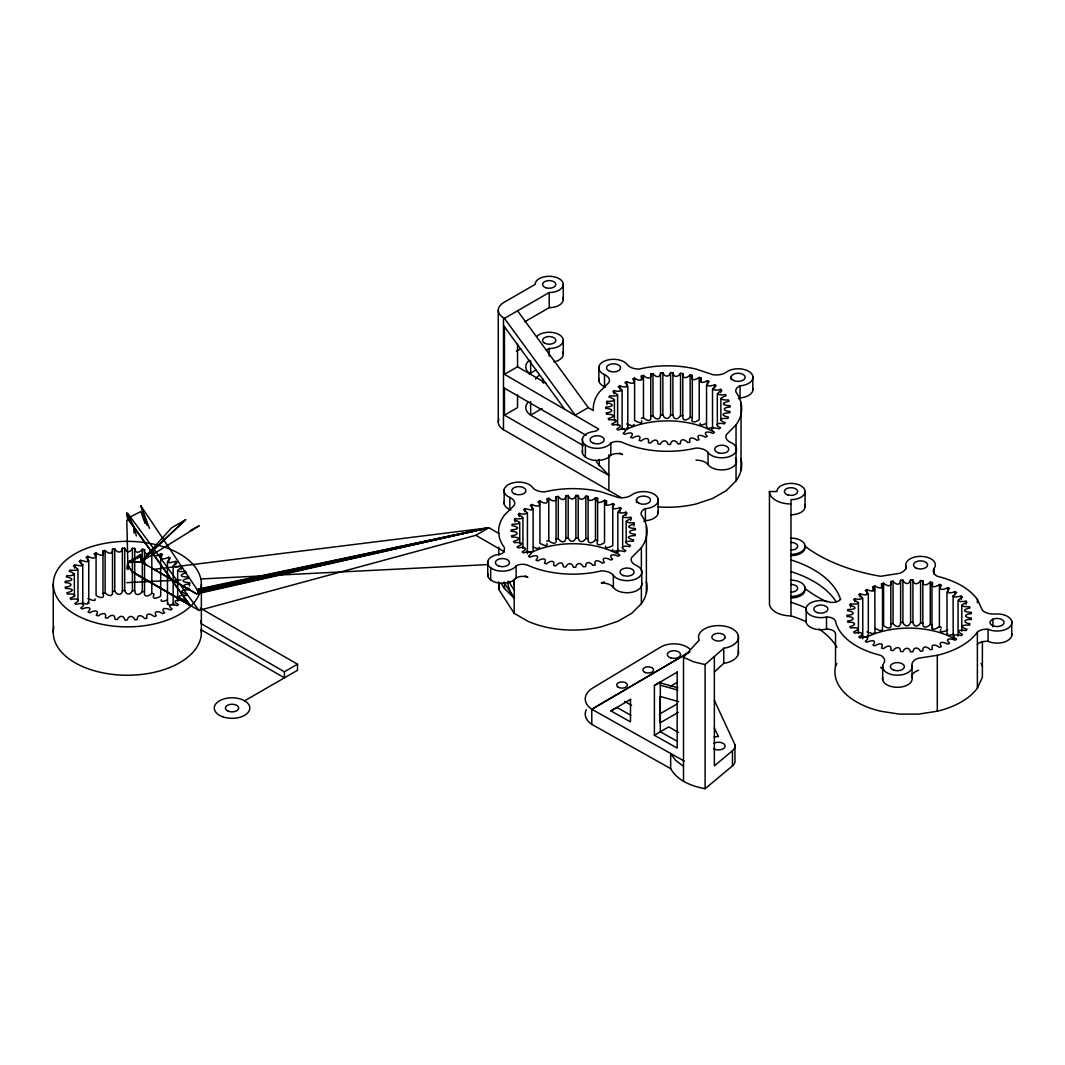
<?xml version="1.0" encoding="UTF-8"?>
<svg xmlns="http://www.w3.org/2000/svg" width="1065" height="1065" viewBox="0 0 1065 1065"><rect width="100%" height="100%" fill="white"/><g stroke="black" fill="none" stroke-linecap="round" stroke-linejoin="round"><path stroke-width="1.5" d="M621.215 497.648L503.479 429.701L503.479 317.809A19.077 11.009 0 0 1 503.479 302.686L535.123 284.422A14.071 8.121 0 0 1 549.194 276.288A14.071 8.121 0 0 1 563.265 284.422L563.265 299.531M503.479 373.762L504.464 374.334L517.537 366.773L517.55 343.902M714.442 700.53L734.943 744.688L734.943 759.811A14.803 8.547 0 0 1 732.467 765.868L705.097 788.712C691.877 786.25 677.58 780.965 670.67 768.611L670.67 753.488L591.794 709.263A27.637 15.962 0 0 1 592.912 687.91L660.846 646.974A18.518 10.69 0 0 1 689.974 649.184M683.504 781.417L683.504 657.318L699.279 640.052L698.68 638.654A19.995 11.542 0 0 1 714.176 625.874A19.995 11.542 0 0 1 737.579 633.675A19.995 11.542 0 0 1 726.157 647.813L723.774 648.212L705.097 664.573L705.097 788.712M732.467 765.868L732.467 750.745L734.451 748.362A14.803 8.547 0 0 0 734.943 744.688M174.154 603.948L169.388 605.133L167.471 604.081L167.485 561.601L170.387 558.127L168.683 557.235C165.062 559.338 157.94 560.19 162.612 554.479L160.682 553.747C157.434 556.21 150.99 557.674 153.919 551.59L151.816 551.044C148.9 554.066 143.349 555.557 144.534 549.553L142.311 549.207C139.835 552.975 135.055 553.946 134.709 548.408L132.419 548.275C130.662 552.881 126.216 553.001 124.698 548.182L122.395 548.262C121.73 553.64 117.07 552.855 114.754 548.888L112.504 549.181C113.276 555.105 107.951 553.694 105.129 550.512L102.986 551.004C105.475 557.101 99.245 555.571 96.076 553.001L94.106 553.68C98.353 559.524 91.35 558.473 87.836 556.289L86.079 557.155L88.741 560.696L88.728 603.163L86.744 604.161L82.072 602.883M167.471 604.081L168.363 603.163M88.741 560.696L86.997 561.841L80.621 560.31L79.129 561.322L82.764 564.703L82.764 603.775M533.126 508.99L531.222 510.042L524.978 508.644L523.567 509.696C530.863 513.743 524.193 515.047 519.307 513.41L518.189 514.581C526.789 518.562 520.772 519.307 515.021 518.642L514.249 519.906C523.141 522.702 518.961 524.406 512.252 524.206L511.839 525.511C520.479 527.175 518.762 529.478 511.054 529.957L511.014 531.289C518.562 531.329 519.44 535.043 511.48 535.735L511.799 537.053C518.775 537 522.382 538.89 513.503 541.406L514.182 542.671C520.173 542.112 525.79 543.123 517.071 546.811L518.096 547.996C523.195 546.438 529.611 548.022 522.09 551.816L523.434 552.895C527.774 551.084 534.936 551.524 528.44 556.289L530.077 557.235C533.818 555.198 541.033 554.572 535.961 560.123L537.825 560.909C541.153 558.553 547.823 557.195 544.441 563.212L546.505 563.811C549.513 560.949 555.278 559.405 553.667 565.475L555.863 565.861C558.473 562.307 563.412 561.149 563.398 566.846L565.688 567.033C567.658 562.639 572.131 562.293 573.396 567.299L575.699 567.272C576.684 562.067 581.224 562.639 583.38 566.833L585.657 566.593C585.271 560.762 590.396 562.067 593.112 565.435L595.282 564.982C593.245 558.885 599.249 560.443 602.324 563.159L604.348 562.52C600.527 556.569 607.37 557.794 610.791 560.057L612.601 559.231C607.157 553.84 614.412 554.226 618.286 556.21L619.843 555.238C613.267 550.658 620.016 549.979 624.609 551.723L625.887 550.605C618.179 547.077 624.303 545.227 629.615 546.704L630.56 545.493C621.734 542.098 626.926 540.834 633.143 541.286L633.742 540.008C624.902 537.785 627.924 535.722 635.139 535.615L635.366 534.297C627.525 533.831 627.817 530.09 635.525 529.837L635.392 528.506C627.924 528.227 625.541 526.03 634.301 524.087L633.795 522.795C627.325 523.128 622.626 521.637 631.492 518.535L630.64 517.297C625.102 518.056 618.752 517.577 627.178 513.317L625.994 512.172C621.294 513.876 614.425 512.851 621.481 508.551L619.976 507.539C615.969 509.469 608.701 509.589 614.518 504.384L612.761 503.519C609.247 505.702 602.257 506.754 606.504 500.923L604.521 500.231C601.366 502.813 595.122 504.331 597.611 498.234L595.481 497.741C592.646 500.923 587.321 502.347 588.106 496.41L585.856 496.117C583.527 500.097 578.881 500.883 578.202 495.491L575.899 495.411C574.381 500.231 569.935 500.111 568.178 495.505L565.888 495.638C565.542 501.189 560.762 500.204 558.286 496.436L556.063 496.783C557.101 502.72 551.763 501.335 548.781 498.287L546.691 498.833C549.447 504.85 543.23 503.465 539.915 500.976L537.998 501.721C542.657 507.419 535.535 506.581 531.914 504.464L530.224 505.369L533.126 508.844L533.126 551.311L531.222 552.362L526.443 551.191M641.37 375.998C644.298 382.082 637.855 380.618 634.607 378.155L632.677 378.887C637.349 384.598 630.227 383.746 626.606 381.643L624.902 382.535C631.079 387.54 623.837 387.687 619.67 385.823L618.246 386.861C625.541 390.922 618.885 392.226 613.986 390.589L612.881 391.747C621.467 395.727 615.464 396.486 609.712 395.821L608.927 397.072C617.833 399.868 613.653 401.585 606.93 401.385L606.518 402.69C615.157 404.341 613.44 406.657 605.745 407.123L605.692 408.454C613.24 408.507 614.119 412.222 606.158 412.914L606.491 414.232C613.453 414.165 617.074 416.069 608.182 418.572L608.874 419.85C614.851 419.277 620.482 420.302 611.749 423.99L612.788 425.175C617.873 423.617 624.29 425.201 616.781 428.995L618.126 430.074C622.546 428.263 629.415 428.663 623.131 433.468L624.756 434.413C628.496 432.363 635.712 431.738 630.64 437.302L632.517 438.074C635.925 435.718 642.355 434.36 639.12 440.378L641.183 440.977C644.192 438.128 649.97 436.57 648.359 442.641L650.555 443.04C653.164 439.472 658.103 438.327 658.09 444.025L660.367 444.212C662.337 439.805 666.823 439.459 668.088 444.478L670.391 444.451C671.363 439.246 675.916 439.818 678.072 443.998L680.335 443.759C679.949 437.941 685.075 439.233 687.804 442.601L689.974 442.161C687.923 436.064 693.927 437.622 697.016 440.324L699.039 439.685C695.418 433.761 701.981 434.959 705.483 437.222L707.293 436.41C701.835 431.019 709.104 431.392 712.964 433.388L714.535 432.403C707.746 427.864 714.788 427.132 719.301 428.889L720.566 427.784C712.871 424.256 718.995 422.392 724.293 423.883L725.238 422.659C716.425 419.277 721.604 418.012 727.834 418.465L728.433 417.174C719.594 414.964 722.602 412.887 729.818 412.794L730.058 411.463C722.216 411.01 722.509 407.256 730.204 407.003L730.071 405.685C722.602 405.406 720.233 403.196 728.993 401.265L728.473 399.961C722.083 400.254 717.331 398.749 726.184 395.714L725.318 394.476C719.754 395.861 714.229 393.784 721.87 390.482L720.672 389.351C715.986 391.041 709.104 390.03 716.159 385.73L714.668 384.718C710.661 386.648 703.379 386.755 709.21 381.563L707.453 380.698C703.859 382.881 697.136 383.919 701.183 378.088L699.212 377.396C696.044 379.979 689.814 381.51 692.303 375.413L690.16 374.907C687.338 378.102 682.013 379.513 682.785 373.589L680.535 373.296C678.139 377.17 673.573 378.075 672.894 372.67L670.591 372.59C669.073 377.396 664.627 377.29 662.869 372.683L660.58 372.817C660.233 378.355 655.454 377.383 652.978 373.615L650.755 373.961C651.94 379.965 646.388 378.474 643.473 375.452L641.37 375.998L641.37 379.26M132.38 572.012L129.903 568.058L127.787 569.362L128.066 563.744M196.666 593.911L153.959 569.362L488.928 527.747L196.666 593.911L140.873 561.801L141.152 556.196L127.787 561.801L126.802 520.492L127.787 519.068L126.802 512.837L127.787 518.216L189.716 605.04L198.929 610.418L475.855 535.296L488.928 527.747L498.713 533.405M102.986 551.004L102.986 593.325C105.315 599.369 99.311 597.931 96.076 595.322L96.076 553.001M490.685 579.919L490.685 567.831A14.817 8.547 0 0 1 500.51 554.146A9.492 5.471 0 0 0 504.025 551.91L504.53 547.783L502.733 545.147A70.676 40.803 0 0 1 499.259 536.986L498.593 531.382A70.676 40.803 0 0 1 504.53 515.021L514.195 505.356A12.567 7.255 0 0 0 509.829 497.462A14.817 8.547 0 0 1 509.829 483.896A14.817 8.547 0 0 1 532.527 487.411A12.567 7.255 0 0 0 544.601 491.884A74.057 42.76 0 0 1 601.286 491.884L618.033 497.462A12.567 7.255 0 0 0 631.705 494.945A14.817 8.547 0 0 1 656.28 495.877A14.817 8.547 0 0 1 645.39 508.631A10.543 6.084 0 0 0 641.37 515.021A74.057 42.76 0 0 1 641.37 547.756L641.37 570.787M153.906 594.789C151.004 600.42 158.259 597.918 160.682 596.081L160.682 553.747M82.764 564.703L81.086 565.888L74.617 564.943L73.418 566.074C81.845 570.334 75.495 570.827 69.971 570.068L69.105 571.306C77.119 573.556 73.232 576.498 66.815 575.553L66.296 576.857C75.056 578.788 72.686 580.997 65.218 581.277L65.072 582.595C72.779 582.848 73.072 586.602 65.231 587.055L65.471 588.386C72.686 588.492 75.695 590.556 66.855 592.766L67.454 594.057C73.685 593.604 78.863 594.869 70.05 598.25L70.996 599.475C76.294 597.984 82.418 599.848 74.723 603.376L75.988 604.481C80.501 602.723 87.543 603.456 80.754 607.995L82.325 608.98C86.185 606.997 93.454 606.611 87.996 612.002L89.806 612.814C93.227 610.551 100.07 609.34 96.249 615.277L98.273 615.916C101.361 613.214 107.365 611.656 105.315 617.753L107.485 618.193C110.214 614.824 115.34 613.533 114.953 619.351L117.217 619.59C119.373 615.41 123.926 614.838 124.898 620.043L127.201 620.07C128.466 615.051 132.952 615.397 134.922 619.803L137.199 619.617C137.185 613.919 142.124 615.064 144.733 618.632L146.93 618.232C145.319 612.162 151.097 613.72 154.106 616.568L156.169 615.969C152.788 609.952 159.444 611.31 162.772 613.666L164.649 612.894C159.577 607.33 166.792 607.955 170.533 610.005L172.157 609.06C165.674 604.281 172.836 603.842 177.163 605.665L178.507 604.587C170.999 600.793 177.416 599.209 182.501 600.766L183.539 599.582C174.806 595.894 180.438 594.869 186.415 595.442L187.107 594.163C178.214 591.661 181.835 589.757 188.798 589.824L189.131 588.506C181.17 587.813 182.048 584.099 189.597 584.046L189.543 582.715C181.849 582.249 180.131 579.932 188.771 578.282L188.359 576.977C181.636 577.177 177.456 575.473 186.362 572.664L185.576 571.412C179.825 572.078 173.821 571.319 182.408 567.339L181.303 566.181C176.404 567.818 169.748 566.513 177.043 562.453L175.618 561.415L169.388 562.799L167.471 561.748M129.331 567.006L127.787 569.362L128.412 564.836M146.477 564.769L140.873 561.801L141.485 557.288M126.802 568.79L127.827 562.666L141.152 556.196M499.006 583.167L498.713 589.331L514.195 613.347L527.867 621.241A74.057 42.76 0 0 0 601.286 626.819L618.033 621.241L631.705 613.347L641.37 603.682A74.057 42.76 0 0 0 646.375 581.743M953.215 638.441L953.108 595.987L956.636 592.553L955.105 591.554C951.165 593.511 943.896 593.764 949.527 588.466L947.743 587.627C944.202 589.85 937.559 590.969 941.393 585.098L939.397 584.432C936.202 587.081 930.317 588.572 932.421 582.515L930.264 582.049C927.482 585.324 922.263 586.682 922.836 580.798L920.586 580.532C918.336 584.618 913.743 585.297 912.918 579.999L910.615 579.946C909.191 584.885 904.837 584.565 902.894 580.119L900.604 580.279C900.431 585.91 895.585 584.845 893.042 581.171L890.819 581.543C892.217 587.587 886.559 586.056 883.604 583.127L881.514 583.7L881.514 586.961M932.421 627.218C931.143 631.718 937.919 627.658 939.397 626.753L941.393 627.418M881.514 583.7C884.669 589.744 878.119 588.333 874.831 585.923L874.951 632.69L872.781 633.715L866.95 631.838M890.819 581.543L890.819 623.877C892.217 629.921 886.559 628.39 883.604 625.461L883.604 583.127M556.063 496.783L556.063 539.116C557.248 545.12 551.71 543.629 548.781 540.607L546.691 541.153M650.755 373.961L650.755 416.282C651.94 422.299 646.388 420.795 643.473 417.786L641.37 418.332M874.831 585.923L872.927 586.682C877.8 592.326 870.624 591.581 866.95 589.504L865.286 590.423C871.623 595.308 864.407 595.615 860.161 593.764L858.776 594.829C866.191 598.756 859.641 600.194 854.649 598.597L853.584 599.781C862.237 603.615 856.42 604.494 850.549 603.882L849.817 605.146C858.723 607.796 854.822 609.606 847.966 609.473L847.607 610.791C855.608 611.59 854.45 615.29 846.981 615.237L846.981 616.555C854.45 616.502 855.608 620.203 847.607 621.002L847.966 622.319C854.729 621.601 857.871 624.756 849.817 626.646L850.549 627.911C856.42 627.298 862.237 628.177 853.584 632.011L854.649 633.196C859.641 631.598 866.191 633.036 858.776 636.963L860.161 638.028C864.407 636.178 871.623 636.484 865.286 641.37L866.95 642.288C870.624 640.211 877.8 639.466 872.927 645.11L874.831 645.869C878.119 643.46 884.669 642.049 881.514 648.092L883.604 648.665C886.559 645.723 892.217 644.205 890.819 650.249L893.042 650.622C895.585 646.948 900.431 645.883 900.604 651.514L902.894 651.673C904.757 647.161 909.217 646.934 910.615 651.847L912.918 651.793C913.743 646.495 918.336 647.174 920.586 651.261L922.836 650.995C922.263 645.11 927.482 646.468 930.264 649.743L932.421 649.277C930.317 643.22 936.202 644.711 939.397 647.36L941.393 646.695C937.36 640.811 944.282 641.942 947.743 644.165L949.527 643.327C943.896 638.028 951.165 638.281 955.105 640.238L956.636 639.24C949.714 634.82 956.676 633.941 961.269 635.672L962.507 634.554C954.173 630.147 960.67 629.801 966.088 630.6L966.993 629.375C958.141 626.127 963.093 624.742 969.443 625.142L970.002 623.85C962.001 622.506 964.118 619.045 971.24 619.457L971.426 618.126C963.785 617.7 963.652 614.026 971.426 613.666L971.24 612.335C963.998 612.109 961.216 609.965 970.002 607.942L969.443 606.651C963.093 607.05 958.141 605.665 966.993 602.417L966.088 601.192C960.67 601.991 954.173 601.645 962.507 597.239L961.269 596.12L954.826 597.132L953.108 595.987M127.787 569.362L128.825 565.928M127.827 562.666L140.873 561.801L141.911 558.38M112.504 549.181L112.504 591.501C113.276 597.438 107.951 596.027 105.129 592.832L102.986 593.325M941.007 629.082C937.653 633.955 945.906 631.092 947.743 629.947M982.383 641.583L982.383 677.3L977.377 688.083A74.057 42.76 0 0 1 937.293 711.22L918.616 714.109L899.286 714.109L880.609 711.22A74.057 42.76 0 0 1 835.532 666.144L836.784 663.442M882.499 587.521L882.499 629.841L880.063 630.653L874.831 628.257M900.604 580.279L900.604 622.612C900.431 628.244 895.585 627.165 893.042 623.504L890.819 623.877M565.888 495.638L565.888 537.971C565.528 543.536 560.842 542.458 558.286 538.77L556.063 539.116M660.58 372.817L660.58 415.137C660.1 420.608 655.494 419.743 652.978 415.949L650.755 416.282M122.395 548.262L122.395 590.582C121.73 595.974 117.07 595.189 114.754 591.208L112.504 591.501M140.873 554.253L129.264 561.814L140.873 561.801L142.404 559.458M605.466 546.132C604.321 549.86 611.19 546.159 612.761 545.852L612.761 503.519M700.144 423.298C698.6 426.506 704.977 424.203 706.095 423.404M161.374 599.662C159.63 602.83 166.18 600.673 167.298 599.901M910.615 579.946L910.615 622.266C909.111 627.099 904.784 626.979 902.894 622.453L902.894 580.119M670.591 372.59L670.591 414.911C669.073 419.73 664.627 419.61 662.869 415.004L662.869 372.683M575.899 495.411L575.899 537.745C574.381 542.564 569.935 542.444 568.178 537.838L568.178 495.505M953.668 634.141C952.203 634.434 946.891 636.803 947.424 633.955M145.053 563.372L140.873 561.801L171.545 527.854L185.616 519.72L140.873 561.801L145.838 564.197M868.321 594.004L868.321 636.337L866.684 637.403M713.217 427.291L708.545 428.569L706.667 427.305M627.817 386.156L627.817 428.489L625.901 429.541L621.135 428.356M132.419 548.275L132.419 590.596C130.662 595.202 126.216 595.322 124.698 590.503L124.698 548.182M605.479 387.207A12.567 7.255 0 0 0 604.521 386.728L604.521 374.64A14.817 8.547 0 0 1 604.521 361.075A14.817 8.547 0 0 1 627.218 364.576A12.567 7.255 0 0 0 639.293 369.062A74.057 42.76 0 0 1 695.977 369.062L712.711 374.64A12.567 7.255 0 0 0 726.383 372.124A14.817 8.547 0 0 1 750.971 373.043A14.817 8.547 0 0 1 740.068 385.81A10.543 6.084 0 0 0 736.048 392.2A74.057 42.76 0 0 1 736.048 424.922L726.383 434.587A12.567 7.255 0 0 0 730.75 442.481A14.817 8.547 0 0 1 730.75 456.046A14.817 8.547 0 0 1 708.052 452.532A12.567 7.255 0 0 0 695.977 448.059A74.057 42.76 0 0 1 622.546 442.481A8.733 5.045 0 0 0 610.817 443.067A14.817 8.547 0 0 1 585.377 444.997L585.377 457.098M641.37 547.756L631.705 557.421A12.567 7.255 0 0 0 636.071 565.315A14.817 8.547 0 0 1 636.071 578.881A14.817 8.547 0 0 1 613.36 575.366A12.567 7.255 0 0 0 601.286 570.893A74.057 42.76 0 0 1 527.867 565.315A8.733 5.045 0 0 0 516.126 565.888A14.817 8.547 0 0 1 490.685 567.831M741.054 458.909A74.057 42.76 0 0 1 736.048 480.861L726.383 490.526L712.711 498.42L695.977 503.998A74.057 42.76 0 0 1 657.97 506.887M612.695 549.46C610.378 552.442 617.38 550.818 618.539 550.112M144.308 562.48L140.873 561.801L185.616 519.72M714.362 671.935L723.774 663.335L726.157 662.936A19.995 11.542 0 0 0 738.338 650.755M732.467 750.745L714.362 765.855L714.362 656.812M932.421 624.849L930.264 624.37C927.482 627.644 922.263 629.016 922.836 623.131L920.586 622.865C918.336 626.939 913.743 627.618 912.918 622.333L912.918 579.999M699.212 377.396L699.212 419.73C695.964 422.312 689.96 423.83 692.303 417.733L690.16 417.24C687.338 420.435 682.013 421.846 682.785 415.909L680.535 415.616C678.165 419.623 673.666 420.329 672.894 414.991L672.894 372.67M604.521 500.231L604.521 542.564C601.366 545.134 595.122 546.664 597.611 540.567L595.481 540.075C592.646 543.256 587.321 544.668 588.106 538.744L585.856 538.451C583.527 542.418 578.881 543.203 578.202 537.825L578.202 495.491M153.919 593.924L151.816 593.378C148.9 596.387 143.349 597.891 144.534 591.874L142.311 591.541C139.835 595.295 135.055 596.28 134.709 590.729L134.709 548.408M835.532 633.462A8.733 5.045 0 0 0 826.52 629.082A14.817 8.547 0 0 1 806.165 620.07L806.165 607.969A14.817 8.547 0 0 1 829.861 602.311A9.492 5.471 0 0 0 840.538 599.422L840.631 599.369M143.615 561.521L140.873 561.801L199.208 525.751L190.329 530.57M140.873 561.801L142.976 560.51M670.67 768.611L591.794 724.36L591.794 709.263L688.216 652.765M689.867 651.82L591.794 709.263M630.493 699.492L630.493 721.897L610.937 710.941L616.835 707.426L630.813 715.241M654.403 735.289L654.403 685.487L660.313 681.973L660.313 731.775L654.403 735.289L677.167 748.043L677.167 672.161M610.937 710.941L630.813 699.239M654.403 685.487L677.38 671.988M670.311 686.406L677.46 682.226M503.479 317.809L504.451 318.368L549.194 292.542A14.071 8.121 0 0 0 563.265 284.422M524.739 321.776L549.194 307.652A14.071 8.121 0 0 0 562.786 297.428M516.418 351.184L520.745 348.681M546.345 350.159L549.194 348.508A14.071 8.121 0 0 0 561.388 336.314A14.071 8.121 0 0 0 537.013 336.314M529.198 374.174A20.115 11.609 0 0 1 530.636 373.083L536.347 369.781M504.451 388.193L504.451 415.15L517.55 407.589L517.55 394.902M542.058 408.561L530.636 415.15A20.115 11.609 0 0 1 528 402.304M604.521 374.64A12.567 7.255 0 0 1 608.874 382.535L599.209 392.2A70.676 40.803 0 0 0 593.285 408.561L593.405 410.571L588.266 407.602L575.18 415.15L504.451 318.368M200.739 620.855A74.057 42.76 0 0 1 201.205 623.637L284.408 671.789L297.508 664.227L297.508 670.271L244.617 700.81M659.302 714.229L677.38 703.805M678.272 712.352L660.194 722.776L660.207 696.443L678.551 701.649M659.195 732.427L668.78 726.889L678.472 732.494M127.787 518.216L140.873 511.506L145.093 523.527M604.334 581.969L601.286 582.981A12.567 7.255 0 0 1 613.36 587.454A14.817 8.547 0 0 0 630.879 592.446A14.817 8.547 0 0 0 641.729 583.074M197.637 593.019L488.928 527.747L196.905 589.331L140.873 505.835L147.183 525.431M197.757 592.593L488.928 527.747L197.211 589.877M197.797 592.1L488.928 527.747L197.464 590.449M197.757 591.568L488.928 527.747L197.637 591.008M790.989 555.624A14.071 8.121 0 0 0 805.06 547.49L804.714 545.959L808.348 548.675A146.943 84.841 0 0 0 880.609 576.285L899.286 573.396A12.567 7.255 0 0 0 905.876 566.034A14.817 8.547 0 0 1 922.49 556.436A14.817 8.547 0 0 1 934.245 568.191A12.567 7.255 0 0 0 937.293 576.285A74.057 42.76 0 0 1 977.377 599.422L982.383 610.205A12.567 7.255 0 0 0 995.136 613.999A14.817 8.547 0 0 1 1011.377 624.702A14.817 8.547 0 0 1 988.054 629.269A10.543 6.084 0 0 0 977.377 632.144A74.057 42.76 0 0 1 937.293 655.295L918.616 658.183A12.567 7.255 0 0 0 912.039 665.545A14.817 8.547 0 0 1 895.425 675.13A14.817 8.547 0 0 1 883.67 663.389A12.567 7.255 0 0 0 880.609 655.295A74.057 42.76 0 0 1 835.532 621.361A8.733 5.045 0 0 0 826.52 616.994A14.817 8.547 0 0 1 806.165 607.969M900.604 622.612L902.894 622.453M660.58 415.137L662.869 415.004M565.888 537.971L568.178 537.838M200.766 578.974L487.624 564.596M126.802 582.648L180.904 579.959M122.395 590.582L124.698 590.503M806.099 621.694A97.448 56.259 0 0 0 790.989 615.863A21.54 12.434 0 0 1 769.449 603.429L769.449 491.524L776.918 491.524A14.071 8.121 0 0 1 790.989 483.404A14.071 8.121 0 0 1 805.06 491.524L805.06 506.647M910.615 622.266L912.918 622.333M670.591 414.911L672.894 414.991M575.899 537.745L578.202 537.825M132.419 590.596L134.709 590.729M861.625 636.284L866.444 637.416M705.097 664.573L693.781 661.871L683.504 657.318M626.606 423.963L632.37 425.92L634.234 424.482M87.836 598.623C89.407 598.929 96.276 602.63 95.144 598.889M660.42 682.878L677.926 687.857M660.313 685.154L677.819 690.133M533.299 547.144L537.932 548.755L539.542 547.317M660.313 731.775L677.38 741.333M684.209 761.049L670.67 753.488L675.623 760.397L683.504 766.294M127.787 519.068L189.716 605.04L134.403 573.13L183.579 601.472M517.537 366.773L546.292 383.373M619.817 452.998L622.546 454.569A8.733 5.045 0 0 0 610.817 455.154A14.817 8.547 0 0 1 593.298 460.147A14.817 8.547 0 0 1 582.448 450.775M503.479 387.633L586.016 435.265M583.42 445.623L530.636 415.15L530.636 401.545M504.451 415.15L608.874 475.403L597.412 463.129A70.676 40.803 0 0 1 595.934 460.453M475.855 535.296L504.211 551.67M525.125 575.819L527.867 577.403A8.733 5.045 0 0 0 516.126 577.989A14.817 8.547 0 0 1 498.606 582.981A14.817 8.547 0 0 1 487.757 573.596M624.569 701.369L631.558 705.403M200.26 608.088L297.508 664.227M201.218 629.801L284.408 677.833L284.408 671.789M132.007 571.519L189.716 605.04L184.125 597.438M183.819 601.405L189.716 605.04L184.378 597.998M184.125 601.219L189.716 605.04L184.564 598.57M804.714 586.775L804.714 588.293L808.348 591.008A146.943 84.841 0 0 0 826.826 601.858M184.378 600.94L189.716 605.04L184.671 599.129M867.389 635.432L868.321 636.337M184.564 600.58L189.716 605.04L184.711 599.662M626.926 427.571L627.817 428.489M184.671 600.141L189.716 605.04M87.902 602.231L88.741 603.016M501.256 583.287A70.676 40.803 0 0 0 504.53 588.572L514.195 598.237L503.878 582.222M74.31 573.729L74.417 596.64M198.929 610.418L127.773 513.397L133.684 526.643L136.4 535.948M517.55 310.807L588.266 407.602M503.479 325.464L564.517 409M130.529 569.069L132.38 571.732M931.968 586.362L931.968 628.696M514.182 585.005L513.503 580.478M714.295 728.021L718.449 736.581A16.441 9.492 0 0 0 714.189 736.913M981.131 663.442L982.383 666.144M717.331 393.491L717.331 424.429M140.873 505.835L149.486 528.386M641.623 420.702C643.313 425.148 636.085 421.287 634.607 420.475L634.607 378.155M546.931 543.523C548.621 547.969 541.393 544.122 539.915 543.31L539.915 500.976M804.714 588.293L805.06 589.824A14.071 8.121 0 0 1 790.989 597.944M133.684 526.643L134.11 532.993M201.205 629.681L201.365 632.477A74.057 42.76 0 0 1 122.462 675.143A74.057 42.76 0 0 1 53.889 626.899M599.209 459.428L599.209 465.738M1011.75 621.361L1011.75 635.698M992.926 619.204L992.926 626.753M988.054 629.269L988.054 641.356A10.543 6.084 0 0 0 977.377 644.245M977.377 599.422L977.377 602.71M977.377 632.144L977.377 688.083M966.088 601.192L966.088 604.441M961.775 605.027L961.775 631.079M961.269 596.12L961.269 599.369M958.074 600.301L958.074 636.125M955.105 591.554L955.105 594.816M947.743 587.627L947.743 592.513M946.998 592.034L946.998 634.367M939.397 584.432L939.397 626.753M937.293 655.295L937.293 711.22M934.245 568.191L934.245 574.235M932.421 582.515L932.421 585.777M930.264 582.049L930.264 624.37M922.836 580.798L922.836 623.131M920.586 580.532L920.586 622.865M912.039 665.545L912.039 677.633A14.817 8.547 0 0 1 897.356 687.298A14.817 8.547 0 0 1 882.672 677.633M905.876 566.034L905.876 569.056M893.042 581.171L893.042 623.504M882.672 665.545L882.672 679.869M872.927 586.682L872.927 589.943M866.95 589.504L866.95 594.39M862.77 598.091L862.77 638.787M860.161 593.764L860.161 597.026M858.417 602.617L858.417 633.555M854.649 598.597L854.649 601.858M850.549 603.882L850.549 607.13M835.532 633.662L835.532 666.144M826.52 616.994L826.52 629.082M790.989 615.863L790.989 499.658A14.071 8.121 0 0 0 805.06 491.524M752.822 376.211L752.822 390.536M741.054 402.983L741.054 470.078M740.068 385.81L740.068 397.897A10.543 6.084 0 0 0 738.524 398.696M738.338 635.645L738.338 653.777M736.048 424.922L736.048 480.861M731.189 376.69L731.189 379.712M723.774 648.212L723.774 663.335M720.872 398.257L720.872 419.424M720.672 389.351L720.672 392.599M714.668 384.718L714.668 387.966M712.525 389.111L712.525 428.183M708.052 452.532L708.052 464.633A14.817 8.547 0 0 0 727.408 469.266A14.817 8.547 0 0 0 735.422 458.083M707.453 380.698L707.453 385.583M706.548 385.104L706.548 427.424M701.183 378.088L701.183 381.35M692.303 375.413L692.303 417.733M690.16 374.907L690.16 417.24M682.785 373.589L682.785 415.909M680.535 373.296L680.535 415.616M658.143 499.032L658.143 513.357M652.978 373.615L652.978 415.949M646.375 525.804L646.375 592.899M645.39 508.631L645.39 520.718A10.543 6.084 0 0 0 643.832 521.53M643.473 375.452L643.473 417.786M641.729 570.973L641.729 585.297M641.37 585.59L641.37 603.682M636.497 499.525L636.497 502.547M633.795 522.795L633.795 526.043M630.64 517.297L630.64 520.559M626.606 381.643L626.606 386.528M626.18 521.091L626.18 542.245M625.994 512.172L625.994 515.433M622.652 516.325L622.652 547.25M622.12 390.163L622.12 429.235M619.976 507.539L619.976 512.425M619.67 385.823L619.67 389.071M617.833 511.946L617.833 552.642M617.62 394.649L617.62 425.587M614.412 399.495L614.412 420.662M613.986 390.589L613.986 393.837M613.36 575.366L613.36 587.454M610.817 443.067L610.817 455.154M608.874 454.662L608.874 490.526M606.93 401.385L606.93 404.633M606.504 500.923L606.504 504.171M598.85 366.733L598.85 381.07M597.611 498.234L597.611 540.567M595.481 497.741L595.481 540.075M588.106 496.41L588.106 538.744M585.856 496.117L585.856 538.451M582.448 438.673L582.448 453.011M563.265 340.387L563.265 354.232M558.286 496.436L558.286 538.77M549.194 292.542L549.194 307.652M549.194 348.508L549.194 356.203M548.781 498.287L548.781 540.607M531.914 504.464L531.914 509.35M530.636 360.755L530.636 373.083M527.428 512.997L527.428 553.694M524.978 508.644L524.978 511.906M522.928 517.484L522.928 548.408M519.733 522.329L519.733 543.483M519.307 513.41L519.307 516.671M516.126 565.888L516.126 577.989M515.021 518.642L515.021 521.903M514.195 579.08L514.195 613.347M509.829 497.462L509.829 509.563A12.567 7.255 0 0 1 510.801 510.042M504.451 326.809L504.464 374.334L598.716 429.089A9.492 5.471 0 0 1 595.189 431.312A14.817 8.547 0 0 0 585.377 444.997M504.53 582.289L504.53 588.572M504.158 489.567L504.158 503.891M498.766 547.13L498.766 555.331M498.713 581.77L498.713 589.331M498.274 310.248L498.274 422.153M487.757 561.508L487.757 575.832M201.365 584.113L201.365 632.477M189.543 582.715L189.543 585.976M181.303 566.181L181.303 569.429M177.669 570.241L177.669 601.179M175.618 561.415L175.618 564.663M173.169 565.755L173.169 604.827M168.683 557.235L168.683 562.12M151.816 551.044L151.816 593.378M144.534 549.553L144.534 591.874M142.311 549.207L142.311 591.541M114.754 548.888L114.754 591.208M105.129 550.512L105.129 592.832M87.836 556.289L87.836 561.175M80.621 560.31L80.621 563.558M77.958 569.083L77.958 600.021M74.617 564.943L74.617 568.191M53.25 584.113L53.25 632.477M509.829 509.563A14.817 8.547 0 0 1 504.158 501.655M658.143 511.133A14.817 8.547 0 0 1 645.39 520.718M514.595 597.878A65.058 37.555 0 0 1 507.899 581.277M530.423 552.855A65.058 37.555 0 0 1 616.888 553.574M514.595 590.316A65.058 37.555 0 0 1 509.256 581.384M530.636 374.334A20.115 11.609 0 0 1 529.198 360.316M503.479 429.701A19.077 11.009 0 0 1 498.873 419.397M604.521 386.728A14.817 8.547 0 0 1 598.85 378.834M752.822 388.299A14.817 8.547 0 0 1 740.068 397.897M695.977 460.16A12.567 7.255 0 0 1 708.052 464.633M625.115 430.02A65.058 37.555 0 0 1 712.951 431.498M535.602 379.1A14.071 8.121 0 0 1 539.249 375.452M543.43 383.12A6.67 3.847 0 0 1 543.43 379.273M562.786 352.142A14.071 8.121 0 0 1 554 361.874M790.989 571.612A97.448 56.259 0 0 1 836.078 601.658M912.039 677.633A12.567 7.255 0 0 1 918.616 670.271M1011.75 633.462A14.817 8.547 0 0 1 1004.468 641.982A14.817 8.547 0 0 1 988.054 641.356M880.609 667.382A12.567 7.255 0 0 1 883.551 669.752M804.581 504.544A14.071 8.121 0 0 1 790.989 514.768M790.989 602.257A97.448 56.259 0 0 1 806.099 608.088M790.989 596.44A14.071 8.121 0 0 0 805.06 588.306L804.581 586.203A14.071 8.121 0 0 0 790.989 580.185M869.346 635.872A65.058 37.555 0 0 1 954.28 638.734M790.989 559.924A97.448 56.259 0 0 1 840.538 599.422M790.989 503.971A21.54 12.434 0 0 1 769.449 491.524M790.989 584.459A6.67 3.847 0 0 1 797.658 588.306A6.67 3.847 0 0 1 790.989 592.153M819.078 629.042A97.448 56.259 0 0 1 836.89 647.227M790.989 538.105A14.071 8.121 0 0 1 805.06 546.239A14.071 8.121 0 0 1 790.989 554.359M790.989 542.391A6.67 3.847 0 0 1 797.658 546.239A6.67 3.847 0 0 1 790.989 550.086M591.794 724.36A27.637 15.962 0 0 1 586.269 709.716M713.736 743.357A6.67 3.847 0 0 1 723.162 743.357A6.67 3.847 0 0 1 723.162 748.802A6.67 3.847 0 0 1 713.736 748.802M725.119 637.655C722.842 642.049 715.547 641.969 712.352 638.627A6.67 3.847 0 0 1 717.637 633.329A6.67 3.847 0 0 1 725.119 637.655M623.531 575.606A7.029 4.06 0 0 0 634.088 572.091A7.029 4.06 0 0 0 623.531 568.577A7.029 4.06 0 0 0 623.531 575.606M498.926 566.141A7.029 4.06 0 0 0 509.483 562.626A7.029 4.06 0 0 0 498.926 559.098A7.029 4.06 0 0 0 498.926 566.141M515.327 494.2A7.029 4.06 0 0 0 525.884 490.685A7.029 4.06 0 0 0 515.327 487.158A7.029 4.06 0 0 0 515.327 494.2M639.027 503.306A7.029 4.06 0 0 0 650.409 500.79A7.029 4.06 0 0 0 640.93 496.357A7.029 4.06 0 0 0 639.027 503.306M86.159 619.657A74.057 42.76 0 0 0 201.205 586.908A74.057 42.76 0 0 0 94.559 545.759A74.057 42.76 0 0 0 86.159 619.657M228.336 711.26A6.67 3.847 0 0 0 238.693 708.318A6.67 3.847 0 0 0 229.095 704.617A6.67 3.847 0 0 0 228.336 711.26M223.157 716.958A17.785 10.264 0 0 0 249.822 708.065A17.785 10.264 0 0 0 223.157 699.173A17.785 10.264 0 0 0 223.157 716.958M545.866 287.75A6.67 3.847 0 0 0 555.863 284.422A6.67 3.847 0 0 0 545.866 281.08A6.67 3.847 0 0 0 545.866 287.75M544.481 343.103A6.67 3.847 0 0 0 555.637 341.372A6.67 3.847 0 0 0 547.477 336.66A6.67 3.847 0 0 0 544.481 343.103M733.718 380.485A7.029 4.06 0 0 0 745.087 377.955A7.029 4.06 0 0 0 735.609 373.535A7.029 4.06 0 0 0 733.718 380.485M610.019 371.365A7.029 4.06 0 0 0 620.562 367.851A7.029 4.06 0 0 0 610.019 364.337A7.029 4.06 0 0 0 610.019 371.365M593.604 443.306A7.029 4.06 0 0 0 604.161 439.792A7.029 4.06 0 0 0 593.604 436.277A7.029 4.06 0 0 0 593.604 443.306M718.223 452.785A7.029 4.06 0 0 0 728.766 449.27A7.029 4.06 0 0 0 718.223 445.742A7.029 4.06 0 0 0 718.223 452.785M787.661 494.866A6.67 3.847 0 0 0 797.658 491.524A6.67 3.847 0 0 0 787.661 488.196A6.67 3.847 0 0 0 787.661 494.866M992.647 625.648A7.029 4.06 0 0 0 1004.015 623.118A7.029 4.06 0 0 0 994.537 618.698A7.029 4.06 0 0 0 992.647 625.648M915.581 567.791A7.029 4.06 0 0 0 927.349 565.968A7.029 4.06 0 0 0 918.736 560.989A7.029 4.06 0 0 0 915.581 567.791M817.334 612.601A7.029 4.06 0 0 0 827.878 609.087A7.029 4.06 0 0 0 817.334 605.572A7.029 4.06 0 0 0 817.334 612.601M893.841 670.178A7.029 4.06 0 0 0 904.385 666.65A7.029 4.06 0 0 0 893.841 663.136A7.029 4.06 0 0 0 893.841 670.178M618.206 687.218A5.365 3.102 0 0 0 627.192 685.82A5.365 3.102 0 0 0 620.615 682.026A5.365 3.102 0 0 0 618.206 687.218M645.51 672.587A5.365 3.102 0 0 0 653.564 669.912A5.365 3.102 0 0 0 645.51 667.222A5.365 3.102 0 0 0 645.51 672.587M670.604 657.877A6.67 3.847 0 0 0 680.602 654.536A6.67 3.847 0 0 0 670.604 651.208A6.67 3.847 0 0 0 670.604 657.877"/></g></svg>
